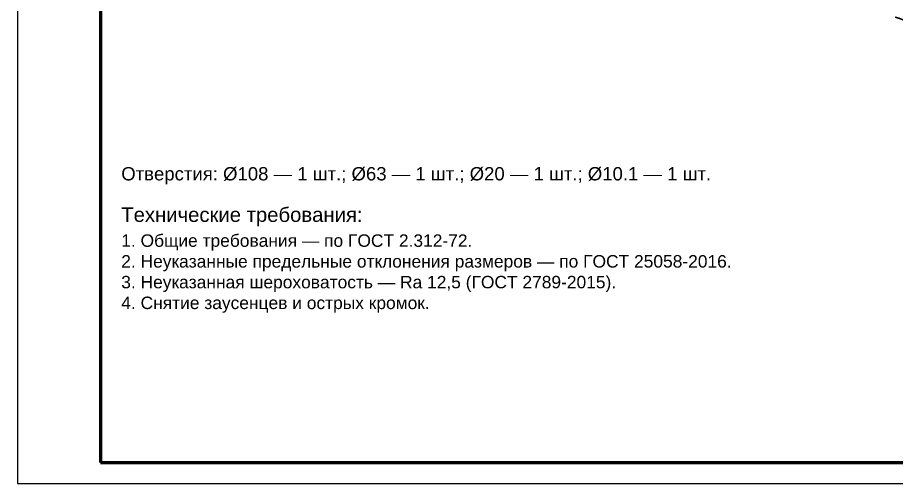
# Model space of a CAD drawing. Header units: millimetres. Extents: x 0 to 420, y 0 to 297.
# Drawn here: x 0 to 211.9, y 0 to 112.2 of the extents above; entities that cross this region are included whole.
import ezdxf

# ---------------------------------------------------------------- set-up
doc = ezdxf.new("R2010")
doc.units = ezdxf.units.MM
doc.styles.add('GOST', font='Arial')

msp = doc.modelspace()

# ---------------------------------------------------------------- linework, layer by layer
at = {"color": 1, "lineweight": 35}
for p, q in [((211.59, 112.36), (211.92, 112.22)), ((211.92, 112.22), (212.5, 112.08)), ((211.92, 112.22), (214.26, 111.41))]:
    msp.add_line(p, q, dxfattribs=at)
at = {"color": 7, "lineweight": 25}
msp.add_lwpolyline([(0, 0), (420, 0), (420, 297), (0, 297)], close=True, dxfattribs=at)
at = {"color": 7, "lineweight": 70}
msp.add_lwpolyline([(20, 5), (415, 5), (415, 292), (20, 292)], close=True, dxfattribs=at)

# ---------------------------------------------------------------- texts
at = {"color": 6, "style": 'GOST'}
msp.add_text('Отверстия: Ø108 — 1 шт.; Ø63 — 1 шт.; Ø20 — 1 шт.; Ø10.1 — 1 шт.', height=3.2, dxfattribs=at).set_placement((25, 73))
at = {"color": 3, "style": 'GOST'}
for s, height, p in [('Технические требования:', 3.5, (25, 63)), ('1. Общие требования — по ГОСТ 2.312-72.', 3, (25, 57)), ('2. Неуказанные предельные отклонения размеров — по ГОСТ 25058-2016.', 3, (25, 52)), ('3. Неуказанная шероховатость — Ra 12,5 (ГОСТ 2789-2015).', 3, (25, 47)), ('4. Снятие заусенцев и острых кромок.', 3, (25, 42))]:
    msp.add_text(s, height=height, dxfattribs=at).set_placement(p)

doc.saveas('drawing.dxf')
